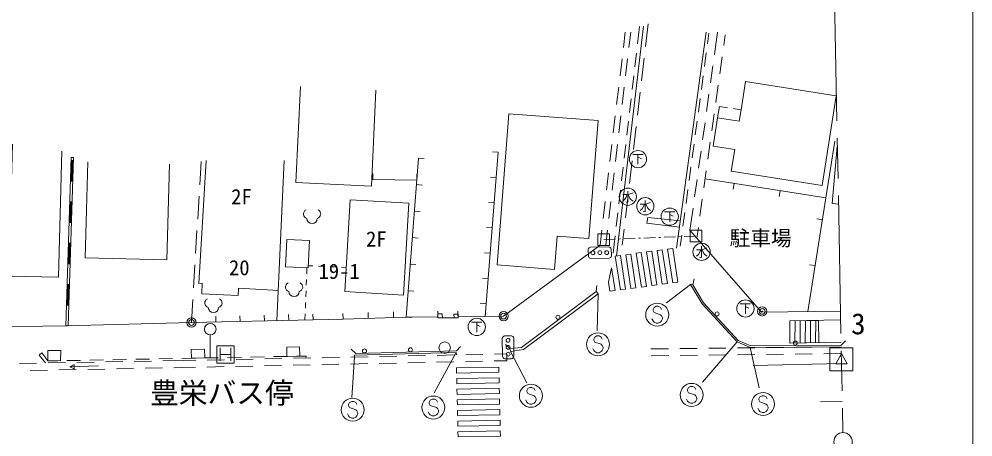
# Model space of a CAD drawing. Units: millimetres, scale not verified. Extents: x 40000 to 680000, y 20000 to 380000.
# Drawn here: x 495972 to 579000, y 266979 to 303329 of the extents above; entities that cross this region are included whole.
import ezdxf
from ezdxf.enums import TextEntityAlignment as Align

# ---------------------------------------------------------------- set-up
doc = ezdxf.new("R2010")
doc.units = ezdxf.units.MM
doc.header["$LTSCALE"] = 1000
doc.header["$PDMODE"] = 32
doc.header["$PDSIZE"] = 500
doc.linetypes.add('CHAIN', pattern=[18.5, 12, -1.5, 3.5, -1.5])
for name, color, linetype, lineweight in [('M-BGD', 7, 'Continuous', 13), ('M-BGD-EXST', 7, 'Continuous', 13), ('M-BMK', 2, 'CHAIN', 13), ('M-BMK-ROW', 30, 'Continuous', 13), ('M-BMK-SRVR', 3, 'Continuous', 13), ('M-STR-HTXT', 7, 'Continuous', 13), ('M-STR-STR1', 1, 'Continuous', 13), ('M-STR-STRC', 7, 'Continuous', 13), ('M-TTL-BAND', 7, 'Continuous', 13)]:
    doc.layers.add(name, color=color, linetype=linetype, lineweight=lineweight)
doc.layers.add('M-BMK-HTXT', color=7, linetype='Continuous')
doc.styles.add('ＭＳ ゴシック', font='')
doc.styles.get('ＭＳ ゴシック').set_extended_font_data('MS Gothic')

msp = doc.modelspace()

# ---------------------------------------------------------------- linework, layer by layer
at = {"layer": 'M-BGD'}
for p, q in [((547975, 282719), (550313, 302722)), ((549805, 301172), (549983, 302690)), ((550718, 302917), (550486, 300931)), ((548573, 300870), (548729, 302195)), ((549057, 300870), (549213, 302195)), ((553208, 283394), (555767, 302183)), ((555900, 301174), (556026, 302113)), ((556509, 300254), (556778, 302182)), ((557312, 301033), (557441, 301950)), ((548281, 298387), (548457, 299876)), ((548765, 298387), (548941, 299876)), ((549573, 299185), (549712, 300377)), ((550370, 299937), (550138, 297951)), ((555633, 299192), (555793, 300381)), ((556967, 298557), (557174, 300043)), ((556163, 297778), (556370, 299263)), ((549341, 297199), (549480, 298391)), ((555366, 297210), (555526, 298399)), ((547989, 295904), (548165, 297394)), ((548473, 295904), (548649, 297394)), ((556621, 296081), (556828, 297567)), ((558813, 295434), (559204, 297903)), ((559204, 297903), (567106, 296649)), ((550022, 296958), (549790, 294971)), ((555099, 295228), (555259, 296417)), ((555817, 295302), (556025, 296787)), ((567106, 296649), (565867, 288847)), ((549109, 295212), (549248, 296404)), ((556779, 294745), (556936, 295732)), ((557627, 295622), (556936, 295732)), ((537599, 281935), (538617, 295095)), ((538617, 295095), (546366, 294496)), ((547697, 293421), (547873, 294911)), ((548181, 293421), (548357, 294911)), ((556275, 293605), (556482, 295091)), ((558813, 295434), (558121, 295544)), ((558656, 294447), (558813, 295434)), ((545571, 284227), (546366, 294496)), ((548876, 293226), (549016, 294418)), ((549674, 293978), (549442, 291991)), ((554832, 293246), (554992, 294435)), ((555471, 292826), (555679, 294311)), ((556387, 292275), (556779, 294745)), ((558656, 294447), (556779, 294745)), ((547406, 290938), (547581, 292428)), ((547889, 290938), (548065, 292428)), ((548644, 291239), (548783, 292431)), ((554565, 291264), (554725, 292453)), ((555929, 291130), (556136, 292615)), ((558264, 291978), (556387, 292275)), ((566986, 292708), (564634, 277889)), ((537668, 291744), (537170, 291784)), ((555125, 290350), (555333, 291835)), ((557966, 290101), (558264, 291978)), ((500046, 276638), (500498, 291301)), ((500245, 276632), (500698, 291294)), ((500474, 289231), (500530, 291030)), ((500690, 291025), (500490, 291032)), ((500498, 291301), (500698, 291294)), ((500514, 289230), (500570, 291029)), ((500554, 289229), (500610, 291028)), ((500594, 289227), (500650, 291027)), ((511696, 288923), (511815, 290929)), ((518422, 277098), (519052, 291012)), ((529672, 277394), (530727, 291240)), ((530727, 291240), (531225, 291202)), ((530727, 291240), (531225, 291202)), ((549326, 290998), (549094, 289012)), ((526762, 289385), (526770, 289885)), ((526762, 289385), (526770, 289885)), ((530581, 289323), (530589, 289823)), ((547114, 288455), (547289, 289945)), ((547598, 288455), (547773, 289945)), ((548412, 289253), (548551, 290445)), ((554298, 289281), (554458, 290471)), ((555583, 288654), (555791, 290139)), ((557966, 290101), (565867, 288847)), ((500434, 289232), (500634, 289226)), ((530581, 289323), (526762, 289385)), ((537493, 289547), (536995, 289587)), ((554779, 287874), (554987, 289359)), ((555692, 289433), (566202, 287765)), ((558220, 289032), (558142, 288538)), ((530551, 288932), (531050, 288894)), ((548180, 287266), (548319, 288458)), ((554031, 287299), (554191, 288489)), ((562211, 288399), (562132, 287905)), ((500363, 285633), (500419, 287432)), ((500579, 287427), (500379, 287433)), ((500403, 285632), (500459, 287431)), ((500443, 285630), (500499, 287430)), ((500483, 285629), (500539, 287428)), ((511518, 285928), (511636, 287924)), ((537319, 287351), (536820, 287390)), ((546822, 285972), (546997, 287462)), ((547306, 285972), (547481, 287462)), ((548978, 288018), (548746, 286032)), ((555237, 286178), (555445, 287663)), ((530375, 286625), (530874, 286587)), ((547947, 285280), (548087, 286472)), ((553763, 285317), (553924, 286507)), ((554372, 284955), (554641, 286883)), ((500323, 285634), (500523, 285628)), ((565901, 285871), (565407, 285949)), ((511340, 282933), (511458, 284930)), ((537144, 285154), (536646, 285194)), ((546549, 283653), (546705, 284979)), ((547033, 283653), (547189, 284979)), ((548630, 285039), (548469, 283658)), ((554971, 284270), (555099, 285187)), ((530199, 284317), (530698, 284279)), ((542584, 281549), (542808, 284440)), ((542808, 284440), (545500, 284232)), ((547677, 282967), (547855, 284485)), ((553530, 283586), (553657, 284524)), ((500252, 282035), (500308, 283834)), ((500468, 283829), (500268, 283835)), ((500292, 282033), (500348, 283833)), ((500332, 282032), (500388, 283831)), ((500372, 282031), (500428, 283830)), ((538150, 277488), (546549, 283653)), ((545521, 283292), (545529, 282692)), ((545718, 283495), (547318, 283517)), ((547529, 282720), (547521, 283319)), ((536970, 282958), (536471, 282997)), ((547332, 282517), (545732, 282495)), ((500212, 282036), (500412, 282030)), ((511162, 279938), (511280, 281935)), ((521034, 281701), (521013, 281175)), ((521550, 281854), (521157, 281871)), ((522549, 281809), (522050, 281832)), ((523548, 281765), (523049, 281787)), ((524441, 281726), (524048, 281743)), ((530024, 282009), (530522, 281971)), ((537599, 281935), (542584, 281549)), ((565267, 281880), (564774, 281958)), ((520993, 280675), (520973, 280176)), ((536795, 280761), (536297, 280801)), ((554612, 280217), (554741, 280732)), ((500141, 278436), (500197, 280235)), ((500357, 280231), (500157, 280237)), ((500181, 278435), (500237, 280234)), ((500221, 278434), (500277, 280233)), ((500261, 278433), (500317, 280232)), ((546271, 280161), (546197, 279636)), ((520953, 279676), (520933, 279176)), ((529848, 279702), (530346, 279664)), ((500101, 278438), (500301, 278431)), ((510983, 276934), (511102, 278940)), ((520914, 278677), (520894, 278177)), ((536621, 278564), (536122, 278604)), ((551247, 278249), (551156, 278067)), ((551428, 278340), (551247, 278249)), ((551610, 278340), (551428, 278340)), ((551792, 278249), (551610, 278340)), ((551883, 278067), (551792, 278249)), ((510983, 276934), (510972, 277434)), ((510983, 276934), (510972, 277434)), ((513098, 276980), (513087, 277480)), ((515213, 277027), (515202, 277527)), ((517329, 277074), (517318, 277574)), ((519444, 277120), (519433, 277620)), ((520874, 277678), (520853, 277151)), ((521559, 277167), (521548, 277667)), ((524169, 277221), (524154, 277720)), ((526370, 277290), (526355, 277790)), ((528571, 277359), (528556, 277859)), ((529672, 277394), (530171, 277356)), ((532434, 277419), (532429, 277919)), ((532820, 277350), (533833, 277325)), ((534182, 277421), (534172, 277921)), ((538150, 277488), (536533, 277466)), ((551156, 278067), (551156, 277976)), ((551156, 277976), (551247, 277794)), ((551247, 277794), (551792, 277612)), ((551792, 277612), (551883, 277521)), ((551883, 277521), (551974, 277340)), ((551974, 277340), (551974, 277249)), ((500046, 276638), (500245, 276632)), ((521559, 277167), (510983, 276934)), ((521559, 277167), (524169, 277221)), ((551156, 277067), (551065, 277249)), ((551247, 276976), (551156, 277067)), ((551428, 276885), (551247, 276976)), ((551610, 276885), (551428, 276885)), ((551792, 276976), (551610, 276885)), ((551883, 277067), (551792, 276976)), ((551974, 277249), (551883, 277067)), ((512616, 275856), (512616, 273856)), ((538832, 275778), (538232, 275774)), ((546090, 275670), (545999, 275488)), ((546272, 275761), (546090, 275670)), ((546454, 275761), (546272, 275761)), ((546635, 275670), (546454, 275761)), ((546726, 275488), (546635, 275670)), ((513194, 273405), (513194, 274905)), ((513194, 274905), (514694, 274905)), ((514694, 274905), (514694, 273405)), ((534408, 274838), (534042, 274454)), ((538044, 273973), (538034, 275573)), ((538732, 274665), (538326, 275006)), ((539034, 275579), (539044, 273979)), ((545999, 275488), (545999, 275398)), ((545999, 275398), (546090, 275216)), ((546090, 275216), (546635, 275034)), ((546635, 275034), (546726, 274943)), ((546726, 274943), (546817, 274761)), ((567907, 275348), (567534, 274971)), ((497716, 274104), (497941, 274291)), ((497716, 274104), (498275, 273413)), ((497941, 274291), (498490, 273587)), ((513475, 274718), (513475, 273593)), ((513475, 274155), (514413, 274155)), ((514413, 274718), (514413, 273593)), ((520125, 273999), (520963, 274015)), ((520963, 274015), (520947, 273840)), ((525276, 274237), (524892, 274603)), ((534042, 274454), (525276, 274237)), ((528853, 274003), (527353, 273972)), ((531352, 274055), (529852, 274024)), ((533852, 274106), (532352, 274075)), ((536351, 274158), (534851, 274127)), ((538416, 274200), (537351, 274178)), ((538416, 274200), (538416, 273608)), ((545999, 274488), (545908, 274670)), ((546090, 274398), (545999, 274488)), ((546272, 274307), (546090, 274398)), ((546454, 274307), (546272, 274307)), ((546635, 274398), (546454, 274307)), ((546726, 274488), (546635, 274398)), ((546817, 274670), (546726, 274488)), ((546817, 274761), (546817, 274670)), ((550968, 274631), (552502, 274648)), ((550993, 274041), (552520, 274058)), ((553502, 274660), (555002, 274676)), ((553520, 274069), (555020, 274086)), ((556002, 274687), (557502, 274704)), ((556020, 274098), (557520, 274114)), ((558502, 274715), (560002, 274732)), ((558520, 274126), (560020, 274142)), ((561002, 274743), (562501, 274760)), ((561020, 274154), (562520, 274171)), ((563501, 274771), (565001, 274788)), ((563520, 274182), (565020, 274199)), ((566001, 274799), (567535, 274816)), ((566019, 274210), (567546, 274227)), ((566556, 272738), (566556, 274738)), ((566556, 274738), (568556, 274738)), ((567556, 274238), (567056, 273338)), ((568056, 273338), (567556, 274238)), ((568556, 274738), (568556, 272738)), ((497499, 273399), (495999, 273373)), ((498490, 273587), (499328, 273603)), ((499999, 273442), (498499, 273416)), ((500128, 273618), (501328, 273641)), ((500398, 273080), (500766, 273280)), ((502897, 273166), (500398, 273080)), ((500766, 273280), (500779, 272905)), ((502498, 273486), (500999, 273460)), ((502128, 273656), (503328, 273679)), ((504998, 273529), (503498, 273503)), ((504128, 273694), (505327, 273717)), ((507498, 273572), (505998, 273546)), ((506127, 273732), (507327, 273755)), ((508127, 273770), (509327, 273793)), ((510291, 273620), (508498, 273589)), ((510126, 273809), (511326, 273831)), ((511356, 273642), (510291, 273620)), ((512116, 273856), (513116, 273856)), ((512126, 273847), (513326, 273869)), ((513856, 273694), (512356, 273663)), ((514694, 273405), (513194, 273405)), ((514126, 273885), (515326, 273907)), ((516355, 273745), (514856, 273714)), ((516125, 273923), (517325, 273946)), ((518821, 273196), (517321, 273164)), ((518855, 273797), (517355, 273766)), ((518125, 273961), (519325, 273984)), ((521320, 273248), (519820, 273217)), ((521354, 273848), (519855, 273818)), ((523819, 273301), (522320, 273269)), ((523854, 273900), (522354, 273869)), ((526319, 273353), (524819, 273322)), ((526353, 273951), (524854, 273921)), ((528818, 273406), (527319, 273374)), ((531318, 273458), (529818, 273427)), ((533817, 273511), (532318, 273479)), ((536317, 273563), (534817, 273532)), ((538416, 273608), (537316, 273584)), ((538245, 273774), (538845, 273778)), ((567056, 273338), (568056, 273338)), ((498445, 272787), (496946, 272758)), ((500945, 272836), (499445, 272807)), ((500779, 272905), (500398, 273080)), ((503444, 272884), (501945, 272855)), ((505944, 272932), (504444, 272903)), ((508443, 272981), (506944, 272952)), ((510222, 273015), (509443, 273000)), ((511322, 273038), (510222, 273015)), ((513822, 273091), (512322, 273059)), ((516321, 273143), (514821, 273112)), ((568556, 272738), (566556, 272738)), ((540251, 271196), (540160, 271014)), ((540160, 271014), (540160, 270923)), ((540160, 270923), (540251, 270742)), ((540433, 271287), (540251, 271196)), ((540251, 270742), (540796, 270560)), ((540614, 271287), (540433, 271287)), ((540796, 271196), (540614, 271287)), ((540887, 271014), (540796, 271196)), ((554242, 271272), (554151, 271090)), ((554151, 271090), (554151, 270999)), ((554151, 270999), (554242, 270817)), ((554424, 271363), (554242, 271272)), ((554242, 270817), (554787, 270636)), ((554606, 271363), (554424, 271363)), ((554787, 271272), (554606, 271363)), ((554878, 271090), (554787, 271272)), ((524743, 269983), (524652, 269801)), ((524925, 270074), (524743, 269983)), ((525106, 270074), (524925, 270074)), ((525288, 269983), (525106, 270074)), ((525379, 269801), (525288, 269983)), ((531757, 270172), (531667, 269991)), ((531667, 269991), (531667, 269900)), ((531667, 269900), (531757, 269718)), ((531939, 270263), (531757, 270172)), ((532121, 270263), (531939, 270263)), ((532303, 270172), (532121, 270263)), ((532394, 269991), (532303, 270172)), ((540160, 270014), (540069, 270196)), ((540251, 269923), (540160, 270014)), ((540433, 269832), (540251, 269923)), ((540796, 269923), (540614, 269832)), ((540796, 270560), (540887, 270469)), ((540887, 270014), (540796, 269923)), ((540887, 270469), (540978, 270287)), ((540978, 270196), (540887, 270014)), ((540978, 270287), (540978, 270196)), ((554151, 270090), (554060, 270272)), ((554242, 269999), (554151, 270090)), ((554424, 269908), (554242, 269999)), ((554606, 269908), (554424, 269908)), ((554787, 269999), (554606, 269908)), ((554787, 270636), (554878, 270545)), ((554878, 270090), (554787, 269999)), ((554878, 270545), (554969, 270363)), ((554969, 270272), (554878, 270090)), ((554969, 270363), (554969, 270272)), ((560460, 270476), (560369, 270294)), ((560369, 270294), (560369, 270203)), ((560369, 270203), (560460, 270021)), ((560642, 270567), (560460, 270476)), ((560460, 270021), (561006, 269839)), ((560824, 270567), (560642, 270567)), ((561006, 270476), (560824, 270567)), ((561097, 270294), (561006, 270476)), ((524652, 269801), (524652, 269710)), ((524652, 269710), (524743, 269528)), ((524743, 269528), (525288, 269346)), ((525288, 269346), (525379, 269255)), ((525379, 269255), (525470, 269074)), ((525470, 269074), (525470, 268983)), ((531667, 268991), (531576, 269172)), ((531757, 269718), (532303, 269536)), ((532303, 269536), (532394, 269445)), ((532394, 269445), (532485, 269263)), ((532485, 269172), (532394, 268991)), ((532485, 269263), (532485, 269172)), ((540614, 269832), (540433, 269832)), ((560369, 269294), (560279, 269476)), ((560460, 269203), (560369, 269294)), ((560642, 269112), (560460, 269203)), ((560824, 269112), (560642, 269112)), ((561006, 269203), (560824, 269112)), ((561006, 269839), (561097, 269748)), ((561097, 269294), (561006, 269203)), ((561097, 269748), (561188, 269567)), ((561188, 269476), (561097, 269294)), ((561188, 269567), (561188, 269476)), ((524652, 268801), (524561, 268983)), ((524743, 268710), (524652, 268801)), ((524925, 268619), (524743, 268710)), ((525106, 268619), (524925, 268619)), ((525288, 268710), (525106, 268619)), ((525379, 268801), (525288, 268710)), ((525470, 268983), (525379, 268801)), ((531757, 268900), (531667, 268991)), ((531939, 268809), (531757, 268900)), ((532121, 268809), (531939, 268809)), ((532303, 268900), (532121, 268809)), ((532394, 268991), (532303, 268900))]:
    msp.add_line(p, q, dxfattribs=at)
for points in [[(527039, 297137), (526643, 288801), (520062, 289114), (520458, 297450)], [(499686, 291832), (499408, 280863), (495082, 280973), (495391, 292441)], [(537668, 291744), (536533, 277466), (534182, 277421)], [(567327, 287232), (566736, 287282), (567192, 292238)], [(509053, 290720), (508834, 282378), (501735, 282565), (501954, 290906)], [(512244, 291023), (511610, 280336), (511909, 280343), (511894, 279422), (515032, 279295), (515062, 279916), (518541, 279713)], [(553534, 285782), (550716, 286064), (550607, 285580), (553457, 285220)], [(554372, 284955), (560598, 277834), (567476, 277928)], [(554611, 280278), (554426, 280227), (555426, 278564), (558477, 275249), (559623, 274761), (567535, 274816)], [(567534, 274971), (559654, 274916), (558568, 275379), (555550, 278658), (554612, 280217)], [(538729, 274571), (538737, 274414), (539875, 274593), (546385, 279431), (546197, 279636)], [(546197, 279636), (539709, 274749), (538732, 274665)], [(532434, 277419), (529672, 277394), (524169, 277221)], [(491981, 276513), (500046, 276638), (510983, 276934)], [(525161, 273927), (525183, 274099), (534028, 274331), (534036, 274110)]]:
    msp.add_lwpolyline(points, dxfattribs=at)
for points in [[(529897, 287308), (529439, 279323), (524320, 279617), (524778, 287602)], [(519267, 284158), (519162, 281784), (521149, 281696), (521254, 284070)], [(532430, 277678), (532814, 277685), (532820, 277350), (532435, 277344)], [(533827, 277663), (534178, 277669), (534184, 277332), (533833, 277325)], [(498468, 273616), (499588, 273608), (499594, 274499), (498474, 274507)], [(510978, 273825), (512136, 273847), (512122, 274610), (510963, 274588)], [(519285, 273983), (520409, 274004), (520393, 274817), (519269, 274796)]]:
    msp.add_lwpolyline(points, close=True, dxfattribs=at)
for centre, radius in [((545925, 282998), 167), ((546525, 283006), 167), ((547125, 283014), 167), ((551519, 277612), 1000), ((542882, 277389), 175), ((556725, 277677), 175), ((512616, 276356), 500), ((546363, 275034), 1000), ((533020, 274742), 500), ((538535, 275376), 167), ((538539, 274776), 167), ((563533, 275143), 175), ((526040, 274456), 175), ((530038, 274555), 175), ((538542, 274176), 167), ((540523, 270560), 1000), ((554515, 270636), 1000), ((560733, 269839), 1000), ((525016, 269346), 1000), ((532030, 269536), 1000)]:
    msp.add_circle(centre, radius, dxfattribs=at)
for centre, radius, start, end in [((521129, 286373), 402, 116.08703, 255.33416), ((521825, 286373), 402, 284.66584, 63.91297), ((521477, 285984), 450, 180, 0), ((545811, 283207), 302, 107.91043, 163.65922), ((547219, 283212), 320, 19.58141, 71.98824), ((545823, 282791), 310, 198.60426, 252.96539), ((547226, 282817), 318, 289.35505, 342.2146), ((519561, 280020), 402, 116.08703, 255.33416), ((520258, 280020), 402, 284.66584, 63.91297), ((512543, 278636), 402, 116.08703, 255.33416), ((513239, 278636), 402, 284.66584, 63.91297), ((519910, 279631), 450, 180, 0), ((512891, 278247), 450, 180, 0), ((538329, 275480), 310, 108.17753, 162.53866), ((538745, 275488), 302, 17.4837, 73.23249), ((538344, 274076), 318, 198.92832, 251.78787), ((538740, 274080), 320, 289.15468, 341.56151)]:
    msp.add_arc(centre, radius, start, end, dxfattribs=at)
at = {"layer": 'M-BGD-EXST'}
for p, q in [((549395, 291559), (550295, 291559)), ((549845, 291559), (549845, 290696)), ((549845, 291334), (550145, 291184)), ((548962, 288363), (548962, 287388)), ((549412, 288213), (548999, 288063)), ((548512, 288063), (548887, 288063)), ((548699, 287650), (548512, 287500)), ((548812, 287838), (548699, 287650)), ((548962, 287388), (548774, 287425)), ((548887, 288063), (548812, 287838)), ((548999, 288063), (549149, 287725)), ((549149, 287725), (549262, 287613)), ((549262, 287613), (549412, 287500)), ((550482, 287536), (550482, 286561)), ((550932, 287386), (550520, 287236)), ((550032, 287236), (550407, 287236)), ((550220, 286823), (550032, 286673)), ((550332, 287011), (550220, 286823)), ((550482, 286561), (550295, 286598)), ((550407, 287236), (550332, 287011)), ((550520, 287236), (550670, 286898)), ((550670, 286898), (550782, 286786)), ((550782, 286786), (550932, 286673)), ((552158, 286554), (553058, 286554)), ((552608, 286554), (552608, 285691)), ((552608, 286329), (552908, 286179)), ((554931, 283266), (555306, 283266)), ((555306, 283266), (555231, 283041)), ((555381, 283566), (555381, 282591)), ((555831, 283416), (555419, 283266)), ((555419, 283266), (555569, 282929)), ((555119, 282854), (554931, 282704)), ((555231, 283041), (555119, 282854)), ((555381, 282591), (555194, 282629)), ((555569, 282929), (555681, 282816)), ((555681, 282816), (555831, 282704)), ((558748, 278562), (559648, 278562)), ((559198, 278562), (559198, 277700)), ((559198, 278337), (559498, 278187)), ((535362, 276962), (536262, 276962)), ((535812, 276962), (535812, 276099)), ((535812, 276737), (536112, 276587))]:
    msp.add_line(p, q, dxfattribs=at)
for centre in [(549845, 291146), (548962, 287875), (550482, 287048), (552608, 286141), (555381, 283079), (559198, 278150), (535812, 276549)]:
    msp.add_circle(centre, 750, dxfattribs=at)
at = {"layer": 'M-BMK'}
msp.add_line((566585, 324967), (567676, 267362), dxfattribs=at)
at = {"layer": 'M-BMK-ROW'}
for p, q in [((555389, 284951), (554389, 284951)), ((554389, 284951), (554389, 283951)), ((555389, 283951), (555389, 284951)), ((547364, 284641), (546364, 284641)), ((546364, 284641), (546364, 283641)), ((546864, 284141), (547864, 284180)), ((547364, 283641), (547364, 284641)), ((548163, 284192), (548313, 284197)), ((548613, 284209), (549612, 284247)), ((549912, 284259), (550062, 284265)), ((550362, 284276), (551361, 284315)), ((551661, 284326), (551811, 284332)), ((552110, 284344), (553110, 284382)), ((553409, 284394), (553559, 284400)), ((553859, 284411), (554858, 284450)), ((546364, 283641), (547364, 283641)), ((554389, 283951), (555389, 283951))]:
    msp.add_line(p, q, dxfattribs=at)
for centre in [(560655, 277898), (510983, 276934), (538150, 277488)]:
    msp.add_circle(centre, 400, dxfattribs=at)
for p in [(560655, 277898), (538150, 277488), (510983, 276934)]:
    msp.add_point(p, dxfattribs=at)
at = {"layer": 'M-BMK-SRVR'}
msp.add_circle((567692, 266562), 800, dxfattribs=at)
at = {"layer": 'M-STR-HTXT'}
for p, q in [((554426, 280227), (552316, 278636)), ((546385, 279431), (546299, 276209)), ((558477, 275249), (555450, 271735)), ((532106, 270800), (534028, 274331)), ((538737, 274414), (540170, 271685)), ((559623, 274761), (560392, 271255)), ((525161, 273927), (524927, 270421))]:
    msp.add_line(p, q, dxfattribs=at)
at = {"layer": 'M-STR-STR1'}
for p, q in [((563520, 277082), (563511, 275142)), ((563970, 277090), (563961, 275151)), ((564420, 277099), (564411, 275160)), ((564870, 277107), (564861, 275168)), ((565320, 277115), (565311, 275177))]:
    msp.add_line(p, q, dxfattribs=at)
msp.add_lwpolyline([(567491, 277154), (563070, 277074), (563061, 275134), (567528, 275219)], dxfattribs=at)
msp.add_lwpolyline([(563070, 277074), (563061, 275134), (565582, 275182), (565558, 277119)], close=True, dxfattribs=at)
at = {"layer": 'M-STR-STRC'}
for p, q in [((559857, 273196), (567563, 273376)), ((565722, 270036), (567625, 270066))]:
    msp.add_line(p, q, dxfattribs=at)
for points in [[(551046, 283135), (551494, 280200), (551048, 280139), (550600, 283075)], [(551957, 283259), (552406, 280323), (551960, 280263), (551511, 283198)], [(552868, 283382), (553317, 280447), (552871, 280386), (552423, 283322)], [(548312, 282765), (548761, 279830), (548315, 279769), (547866, 282705)], [(549223, 282888), (549672, 279953), (549226, 279893), (548777, 282828)], [(550135, 283012), (550583, 280076), (550137, 280016), (549689, 282951)], [(547545, 281699), (547849, 279706), (547403, 279646), (547280, 280451)], [(534049, 272983), (537732, 273058), (537742, 272608), (534059, 272533)], [(534070, 272058), (537753, 272133), (537763, 271683), (534080, 271608)], [(534091, 271133), (537774, 271207), (537784, 270757), (534101, 270683)], [(534112, 270207), (537795, 270282), (537805, 269832), (534122, 269757)], [(534133, 269282), (537816, 269357), (537826, 268907), (534143, 268832)], [(534154, 268357), (537837, 268431), (537847, 267982), (534164, 267907)], [(534175, 267431), (537858, 267506), (537868, 267056), (534185, 266982)]]:
    msp.add_lwpolyline(points, close=True, dxfattribs=at)
at = {"layer": 'M-TTL-BAND'}
msp.add_line((579000, 20000), (579000, 370000), dxfattribs=at)

# ---------------------------------------------------------------- texts
at = {"layer": 'M-BGD', "style": 'ＭＳ ゴシック'}
for s, height, p in [('2F', 1320, (515331, 287879)), ('2F', 1320, (527073, 284199)), ('豊栄バス停', 1833, (513628, 270802))]:
    msp.add_text(s, height=height, dxfattribs=at).set_placement(p, align=Align.MIDDLE_CENTER)
msp.add_text('駐車場', height=1320, dxfattribs=at).set_placement((560517, 283216), align=Align.BOTTOM_CENTER)
at = {"layer": 'M-BMK-HTXT', "style": 'ＭＳ ゴシック'}
for s, p in [('20', (515141, 280647)), ('19-1', (523834, 280332))]:
    msp.add_text(s, height=1320, dxfattribs=at).set_placement(p, align=Align.BOTTOM_CENTER)
at = {"layer": 'M-BMK-SRVR', "style": 'ＭＳ ゴシック'}
msp.add_text('3', height=1833, dxfattribs=at).set_placement((568406, 275354), align=Align.BOTTOM_LEFT)

doc.saveas('drawing.dxf')
